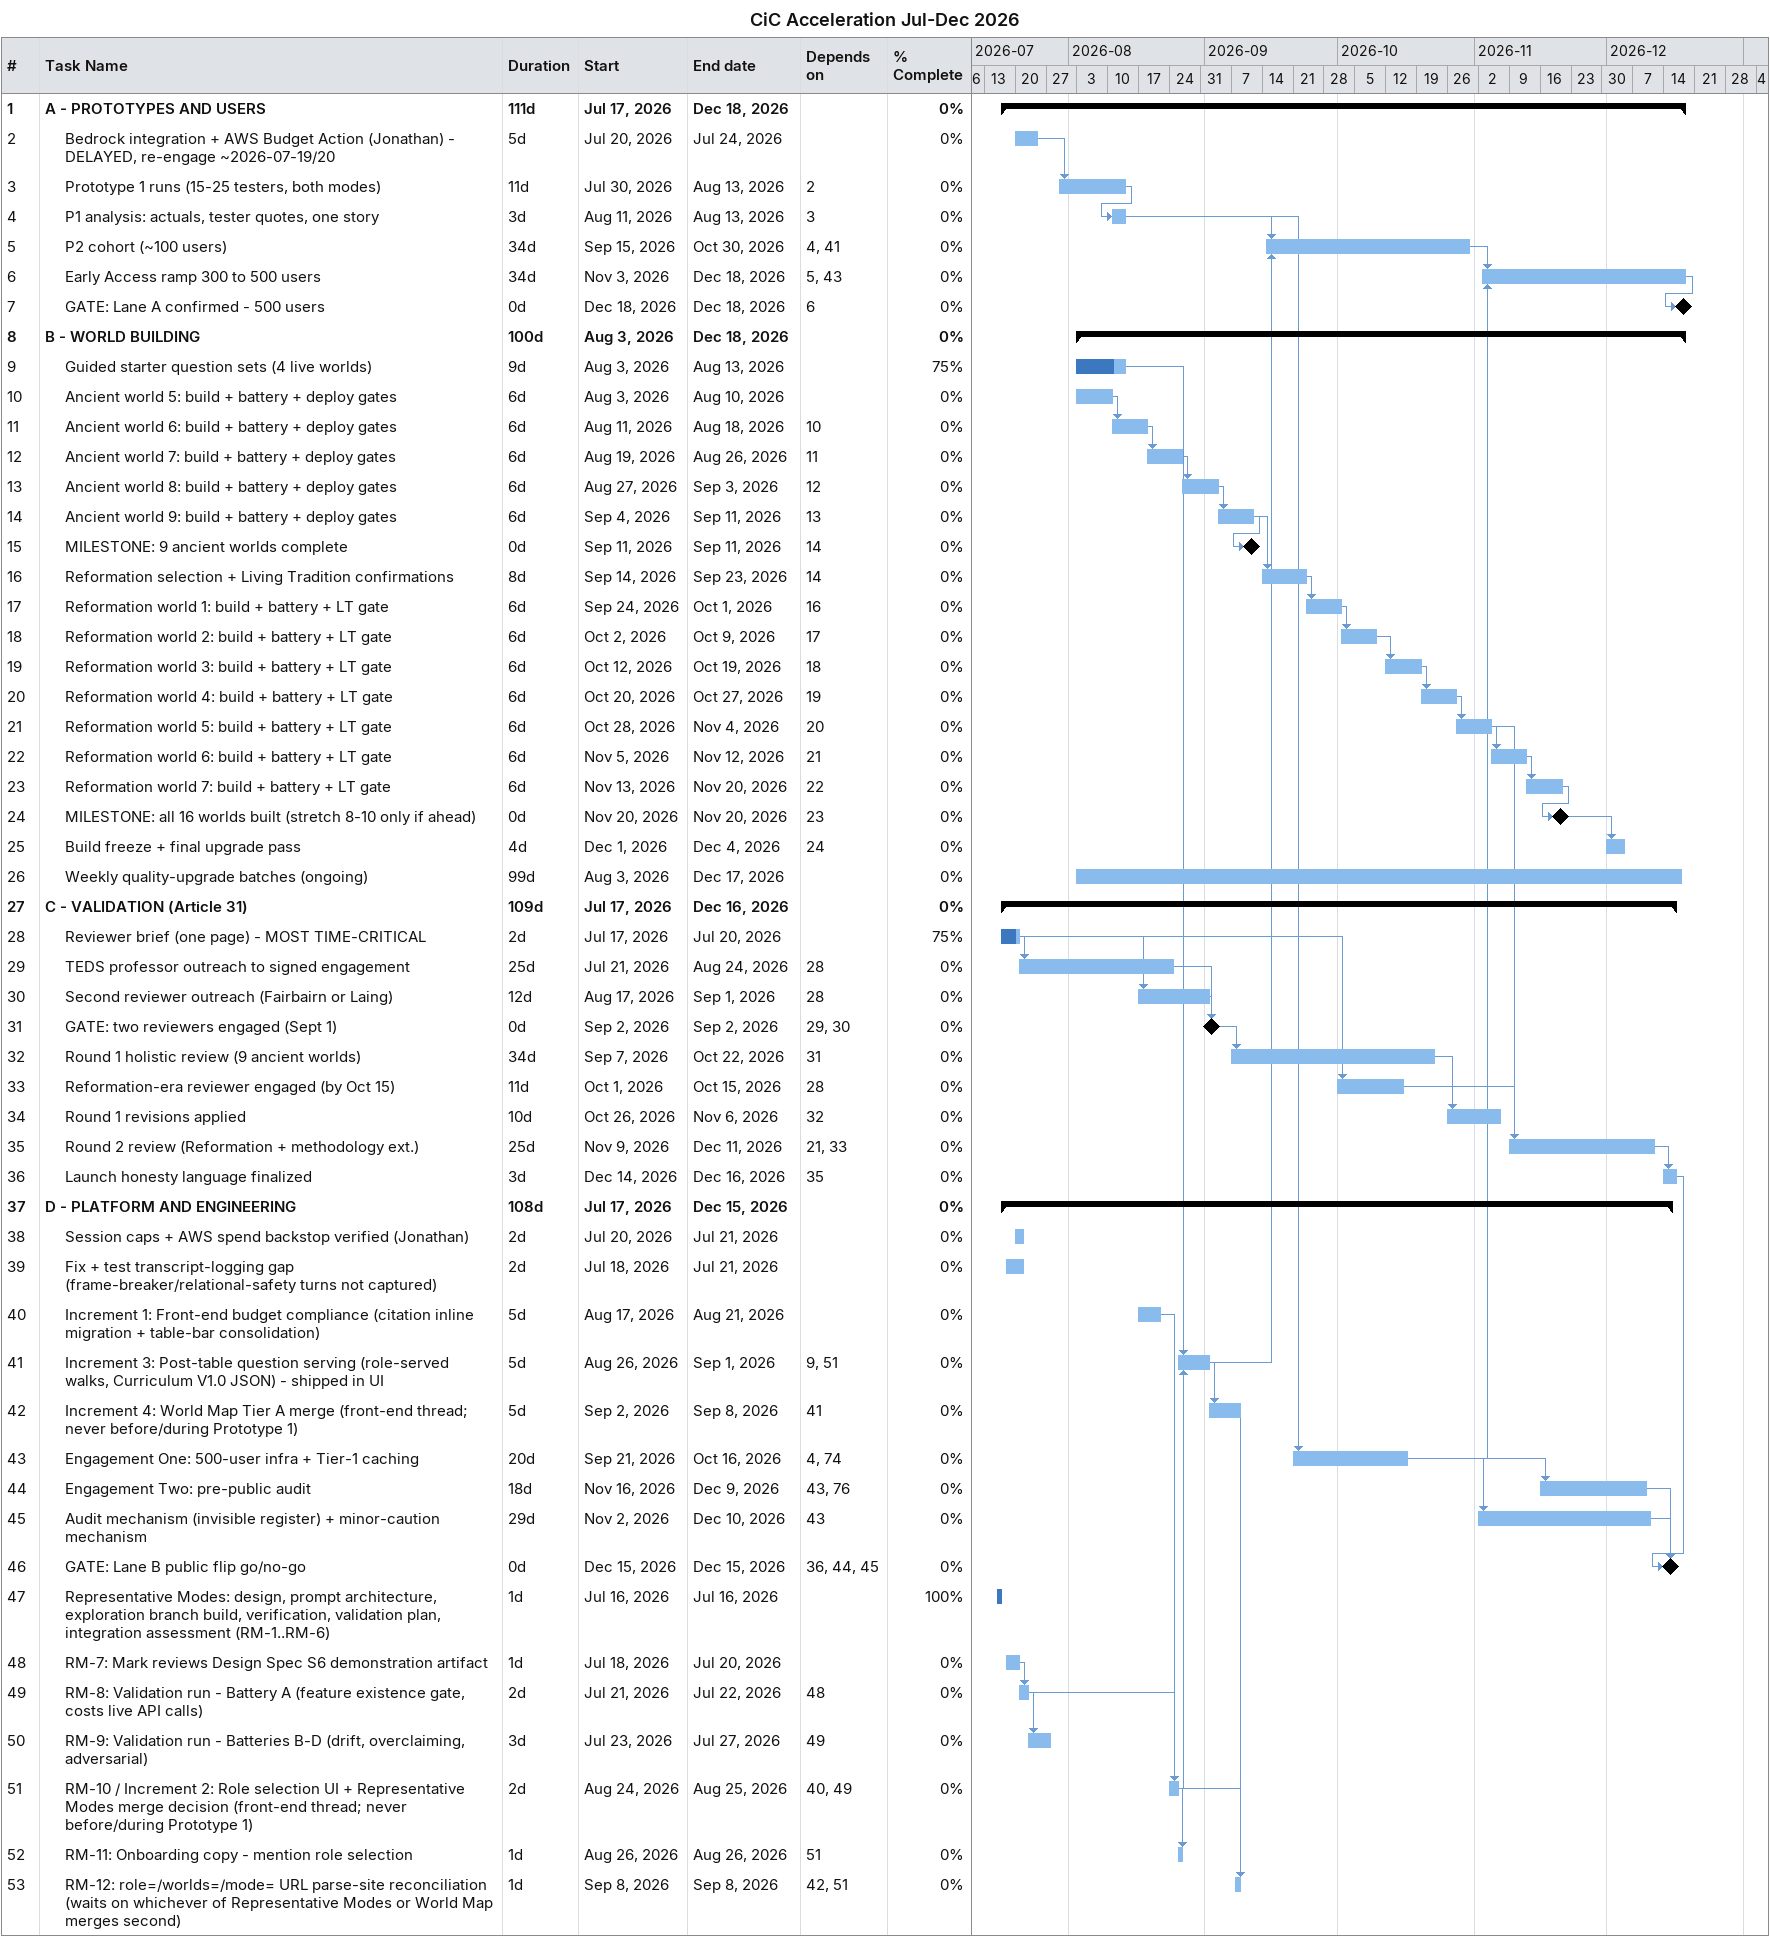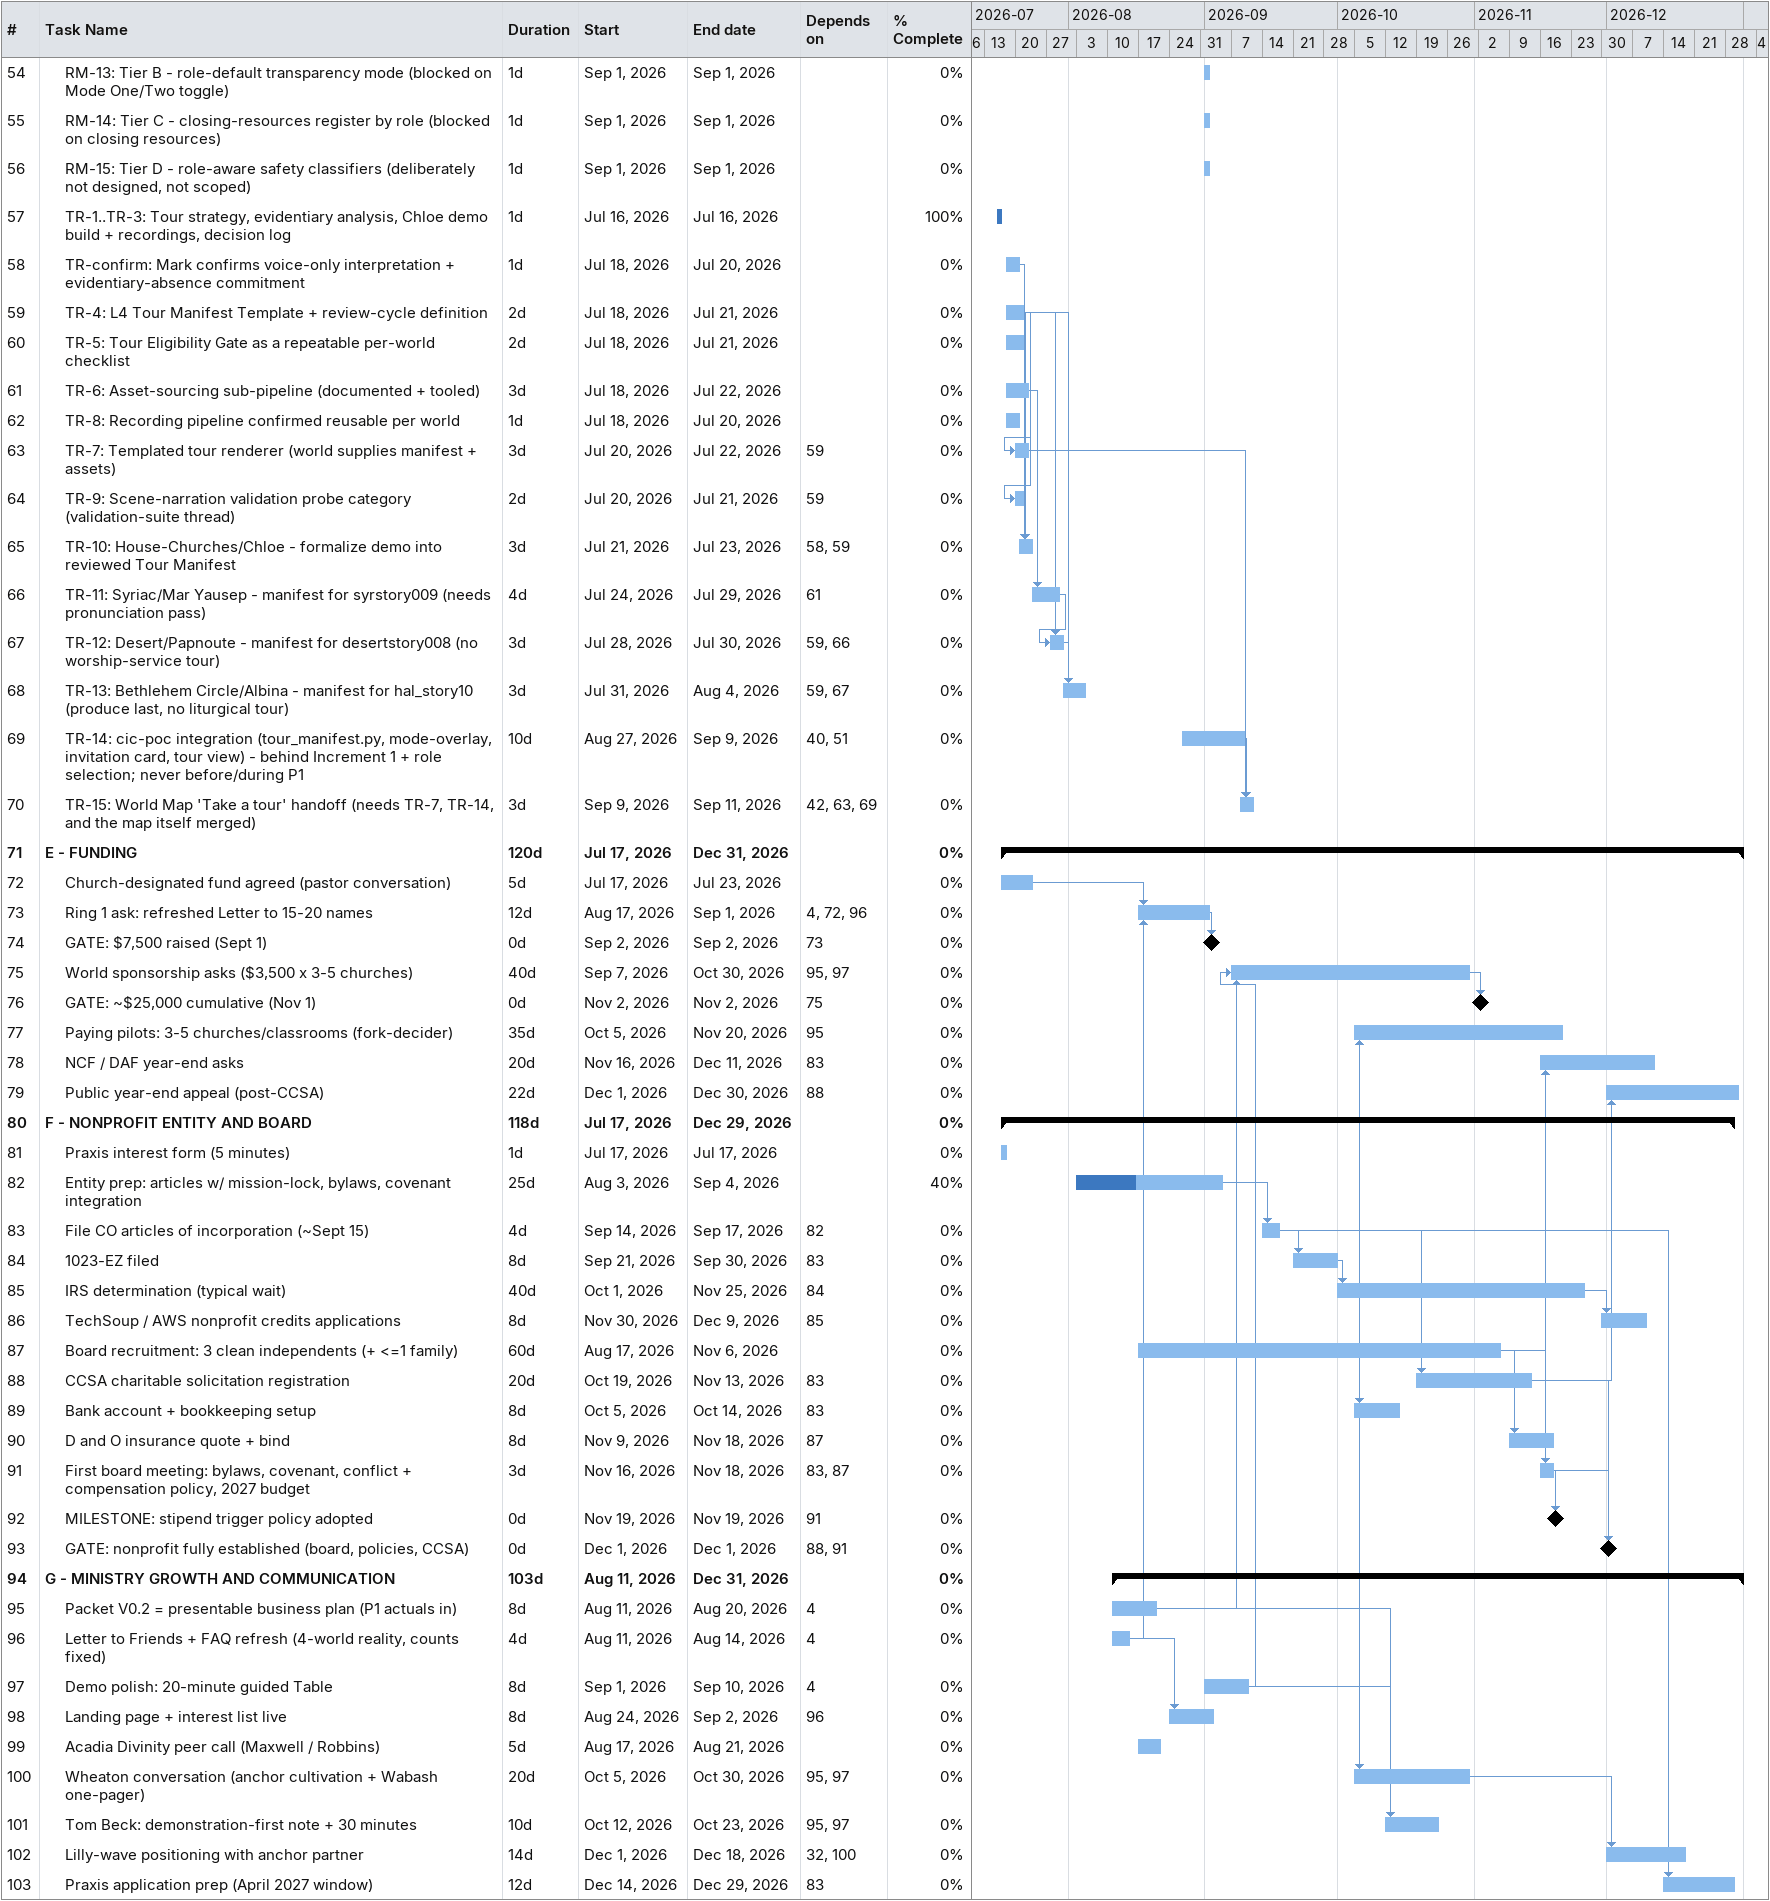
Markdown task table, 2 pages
CiC Acceleration Jul-Dec 2026

| ID | Level | Task | Duration | Start | Finish | Predecessors | % complete |
|---|---|---|---|---|---|---|---|
| 1 | 1 | **A - PROTOTYPES AND USERS** | 111d | 2026-07-17 | 2026-12-18 |  | 0 |
| 2 | 2 | Bedrock integration + AWS Budget Action (Jonathan) - DELAYED, re-engage ~2026-07-19/20 | 5d | 2026-07-20 | 2026-07-24 |  | 0 |
| 3 | 2 | Prototype 1 runs (15-25 testers, both modes) | 11d | 2026-07-30 | 2026-08-13 | 2 | 0 |
| 4 | 2 | P1 analysis: actuals, tester quotes, one story | 3d | 2026-08-11 | 2026-08-13 | 3 | 0 |
| 5 | 2 | P2 cohort (~100 users) | 34d | 2026-09-15 | 2026-10-30 | 4, 41 | 0 |
| 6 | 2 | Early Access ramp 300 to 500 users | 34d | 2026-11-03 | 2026-12-18 | 5, 43 | 0 |
| 7 | 2 | GATE: Lane A confirmed - 500 users | 0d | 2026-12-18 | 2026-12-18 | 6 | 0 |
| 8 | 1 | **B - WORLD BUILDING** | 100d | 2026-08-03 | 2026-12-18 |  | 0 |
| 9 | 2 | Guided starter question sets (4 live worlds) | 9d | 2026-08-03 | 2026-08-13 |  | 75 |
| 10 | 2 | Ancient world 5: build + battery + deploy gates | 6d | 2026-08-03 | 2026-08-10 |  | 0 |
| 11 | 2 | Ancient world 6: build + battery + deploy gates | 6d | 2026-08-11 | 2026-08-18 | 10 | 0 |
| 12 | 2 | Ancient world 7: build + battery + deploy gates | 6d | 2026-08-19 | 2026-08-26 | 11 | 0 |
| 13 | 2 | Ancient world 8: build + battery + deploy gates | 6d | 2026-08-27 | 2026-09-03 | 12 | 0 |
| 14 | 2 | Ancient world 9: build + battery + deploy gates | 6d | 2026-09-04 | 2026-09-11 | 13 | 0 |
| 15 | 2 | MILESTONE: 9 ancient worlds complete | 0d | 2026-09-11 | 2026-09-11 | 14 | 0 |
| 16 | 2 | Reformation selection + Living Tradition confirmations | 8d | 2026-09-14 | 2026-09-23 | 14 | 0 |
| 17 | 2 | Reformation world 1: build + battery + LT gate | 6d | 2026-09-24 | 2026-10-01 | 16 | 0 |
| 18 | 2 | Reformation world 2: build + battery + LT gate | 6d | 2026-10-02 | 2026-10-09 | 17 | 0 |
| 19 | 2 | Reformation world 3: build + battery + LT gate | 6d | 2026-10-12 | 2026-10-19 | 18 | 0 |
| 20 | 2 | Reformation world 4: build + battery + LT gate | 6d | 2026-10-20 | 2026-10-27 | 19 | 0 |
| 21 | 2 | Reformation world 5: build + battery + LT gate | 6d | 2026-10-28 | 2026-11-04 | 20 | 0 |
| 22 | 2 | Reformation world 6: build + battery + LT gate | 6d | 2026-11-05 | 2026-11-12 | 21 | 0 |
| 23 | 2 | Reformation world 7: build + battery + LT gate | 6d | 2026-11-13 | 2026-11-20 | 22 | 0 |
| 24 | 2 | MILESTONE: all 16 worlds built (stretch 8-10 only if ahead) | 0d | 2026-11-20 | 2026-11-20 | 23 | 0 |
| 25 | 2 | Build freeze + final upgrade pass | 4d | 2026-12-01 | 2026-12-04 | 24 | 0 |
| 26 | 2 | Weekly quality-upgrade batches (ongoing) | 99d | 2026-08-03 | 2026-12-17 |  | 0 |
| 27 | 1 | **C - VALIDATION (Article 31)** | 109d | 2026-07-17 | 2026-12-16 |  | 0 |
| 28 | 2 | Reviewer brief (one page) - MOST TIME-CRITICAL | 2d | 2026-07-17 | 2026-07-20 |  | 75 |
| 29 | 2 | TEDS professor outreach to signed engagement | 25d | 2026-07-21 | 2026-08-24 | 28 | 0 |
| 30 | 2 | Second reviewer outreach (Fairbairn or Laing) | 12d | 2026-08-17 | 2026-09-01 | 28 | 0 |
| 31 | 2 | GATE: two reviewers engaged (Sept 1) | 0d | 2026-09-02 | 2026-09-02 | 29, 30 | 0 |
| 32 | 2 | Round 1 holistic review (9 ancient worlds) | 34d | 2026-09-07 | 2026-10-22 | 31 | 0 |
| 33 | 2 | Reformation-era reviewer engaged (by Oct 15) | 11d | 2026-10-01 | 2026-10-15 | 28 | 0 |
| 34 | 2 | Round 1 revisions applied | 10d | 2026-10-26 | 2026-11-06 | 32 | 0 |
| 35 | 2 | Round 2 review (Reformation + methodology ext.) | 25d | 2026-11-09 | 2026-12-11 | 21, 33 | 0 |
| 36 | 2 | Launch honesty language finalized | 3d | 2026-12-14 | 2026-12-16 | 35 | 0 |
| 37 | 1 | **D - PLATFORM AND ENGINEERING** | 108d | 2026-07-17 | 2026-12-15 |  | 0 |
| 38 | 2 | Session caps + AWS spend backstop verified (Jonathan) | 2d | 2026-07-20 | 2026-07-21 |  | 0 |
| 39 | 2 | Fix + test transcript-logging gap (frame-breaker/relational-safety turns not captured) | 2d | 2026-07-18 | 2026-07-21 |  | 0 |
| 40 | 2 | Increment 1: Front-end budget compliance (citation inline migration + table-bar consolidation) | 5d | 2026-08-17 | 2026-08-21 |  | 0 |
| 41 | 2 | Increment 3: Post-table question serving (role-served walks, Curriculum V1.0 JSON) - shipped in UI | 5d | 2026-08-26 | 2026-09-01 | 9, 51 | 0 |
| 42 | 2 | Increment 4: World Map Tier A merge (front-end thread; never before/during Prototype 1) | 5d | 2026-09-02 | 2026-09-08 | 41 | 0 |
| 43 | 2 | Engagement One: 500-user infra + Tier-1 caching | 20d | 2026-09-21 | 2026-10-16 | 4, 74 | 0 |
| 44 | 2 | Engagement Two: pre-public audit | 18d | 2026-11-16 | 2026-12-09 | 43, 76 | 0 |
| 45 | 2 | Audit mechanism (invisible register) + minor-caution mechanism | 29d | 2026-11-02 | 2026-12-10 | 43 | 0 |
| 46 | 2 | GATE: Lane B public flip go/no-go | 0d | 2026-12-15 | 2026-12-15 | 36, 44, 45 | 0 |
| 47 | 2 | Representative Modes: design, prompt architecture, exploration branch build, verification, validation plan, integration assessment (RM-1..RM-6) | 1d | 2026-07-16 | 2026-07-16 |  | 100 |
| 48 | 2 | RM-7: Mark reviews Design Spec S6 demonstration artifact | 1d | 2026-07-18 | 2026-07-20 |  | 0 |
| 49 | 2 | RM-8: Validation run - Battery A (feature existence gate, costs live API calls) | 2d | 2026-07-21 | 2026-07-22 | 48 | 0 |
| 50 | 2 | RM-9: Validation run - Batteries B-D (drift, overclaiming, adversarial) | 3d | 2026-07-23 | 2026-07-27 | 49 | 0 |
| 51 | 2 | RM-10 / Increment 2: Role selection UI + Representative Modes merge decision (front-end thread; never before/during Prototype 1) | 2d | 2026-08-24 | 2026-08-25 | 40, 49 | 0 |
| 52 | 2 | RM-11: Onboarding copy - mention role selection | 1d | 2026-08-26 | 2026-08-26 | 51 | 0 |
| 53 | 2 | RM-12: role=/worlds=/mode= URL parse-site reconciliation (waits on whichever of Representative Modes or World Map merges second) | 1d | 2026-09-08 | 2026-09-08 | 42, 51 | 0 |
| 54 | 2 | RM-13: Tier B - role-default transparency mode (blocked on Mode One/Two toggle) | 1d | 2026-09-01 | 2026-09-01 |  | 0 |
| 55 | 2 | RM-14: Tier C - closing-resources register by role (blocked on closing resources) | 1d | 2026-09-01 | 2026-09-01 |  | 0 |
| 56 | 2 | RM-15: Tier D - role-aware safety classifiers (deliberately not designed, not scoped) | 1d | 2026-09-01 | 2026-09-01 |  | 0 |
| 57 | 2 | TR-1..TR-3: Tour strategy, evidentiary analysis, Chloe demo build + recordings, decision log | 1d | 2026-07-16 | 2026-07-16 |  | 100 |
| 58 | 2 | TR-confirm: Mark confirms voice-only interpretation + evidentiary-absence commitment | 1d | 2026-07-18 | 2026-07-20 |  | 0 |
| 59 | 2 | TR-4: L4 Tour Manifest Template + review-cycle definition | 2d | 2026-07-18 | 2026-07-21 |  | 0 |
| 60 | 2 | TR-5: Tour Eligibility Gate as a repeatable per-world checklist | 2d | 2026-07-18 | 2026-07-21 |  | 0 |
| 61 | 2 | TR-6: Asset-sourcing sub-pipeline (documented + tooled) | 3d | 2026-07-18 | 2026-07-22 |  | 0 |
| 62 | 2 | TR-8: Recording pipeline confirmed reusable per world | 1d | 2026-07-18 | 2026-07-20 |  | 0 |
| 63 | 2 | TR-7: Templated tour renderer (world supplies manifest + assets) | 3d | 2026-07-20 | 2026-07-22 | 59 | 0 |
| 64 | 2 | TR-9: Scene-narration validation probe category (validation-suite thread) | 2d | 2026-07-20 | 2026-07-21 | 59 | 0 |
| 65 | 2 | TR-10: House-Churches/Chloe - formalize demo into reviewed Tour Manifest | 3d | 2026-07-21 | 2026-07-23 | 58, 59 | 0 |
| 66 | 2 | TR-11: Syriac/Mar Yausep - manifest for syrstory009 (needs pronunciation pass) | 4d | 2026-07-24 | 2026-07-29 | 61 | 0 |
| 67 | 2 | TR-12: Desert/Papnoute - manifest for desertstory008 (no worship-service tour) | 3d | 2026-07-28 | 2026-07-30 | 59, 66 | 0 |
| 68 | 2 | TR-13: Bethlehem Circle/Albina - manifest for hal_story10 (produce last, no liturgical tour) | 3d | 2026-07-31 | 2026-08-04 | 59, 67 | 0 |
| 69 | 2 | TR-14: cic-poc integration (tour_manifest.py, mode-overlay, invitation card, tour view) - behind Increment 1 + role selection; never before/during P1 | 10d | 2026-08-27 | 2026-09-09 | 40, 51 | 0 |
| 70 | 2 | TR-15: World Map 'Take a tour' handoff (needs TR-7, TR-14, and the map itself merged) | 3d | 2026-09-09 | 2026-09-11 | 42, 63, 69 | 0 |
| 71 | 1 | **E - FUNDING** | 120d | 2026-07-17 | 2026-12-31 |  | 0 |
| 72 | 2 | Church-designated fund agreed (pastor conversation) | 5d | 2026-07-17 | 2026-07-23 |  | 0 |
| 73 | 2 | Ring 1 ask: refreshed Letter to 15-20 names | 12d | 2026-08-17 | 2026-09-01 | 4, 72, 96 | 0 |
| 74 | 2 | GATE: $7,500 raised (Sept 1) | 0d | 2026-09-02 | 2026-09-02 | 73 | 0 |
| 75 | 2 | World sponsorship asks ($3,500 x 3-5 churches) | 40d | 2026-09-07 | 2026-10-30 | 95, 97 | 0 |
| 76 | 2 | GATE: ~$25,000 cumulative (Nov 1) | 0d | 2026-11-02 | 2026-11-02 | 75 | 0 |
| 77 | 2 | Paying pilots: 3-5 churches/classrooms (fork-decider) | 35d | 2026-10-05 | 2026-11-20 | 95 | 0 |
| 78 | 2 | NCF / DAF year-end asks | 20d | 2026-11-16 | 2026-12-11 | 83 | 0 |
| 79 | 2 | Public year-end appeal (post-CCSA) | 22d | 2026-12-01 | 2026-12-30 | 88 | 0 |
| 80 | 1 | **F - NONPROFIT ENTITY AND BOARD** | 118d | 2026-07-17 | 2026-12-29 |  | 0 |
| 81 | 2 | Praxis interest form (5 minutes) | 1d | 2026-07-17 | 2026-07-17 |  | 0 |
| 82 | 2 | Entity prep: articles w/ mission-lock, bylaws, covenant integration | 25d | 2026-08-03 | 2026-09-04 |  | 40 |
| 83 | 2 | File CO articles of incorporation (~Sept 15) | 4d | 2026-09-14 | 2026-09-17 | 82 | 0 |
| 84 | 2 | 1023-EZ filed | 8d | 2026-09-21 | 2026-09-30 | 83 | 0 |
| 85 | 2 | IRS determination (typical wait) | 40d | 2026-10-01 | 2026-11-25 | 84 | 0 |
| 86 | 2 | TechSoup / AWS nonprofit credits applications | 8d | 2026-11-30 | 2026-12-09 | 85 | 0 |
| 87 | 2 | Board recruitment: 3 clean independents (+ <=1 family) | 60d | 2026-08-17 | 2026-11-06 |  | 0 |
| 88 | 2 | CCSA charitable solicitation registration | 20d | 2026-10-19 | 2026-11-13 | 83 | 0 |
| 89 | 2 | Bank account + bookkeeping setup | 8d | 2026-10-05 | 2026-10-14 | 83 | 0 |
| 90 | 2 | D and O insurance quote + bind | 8d | 2026-11-09 | 2026-11-18 | 87 | 0 |
| 91 | 2 | First board meeting: bylaws, covenant, conflict + compensation policy, 2027 budget | 3d | 2026-11-16 | 2026-11-18 | 83, 87 | 0 |
| 92 | 2 | MILESTONE: stipend trigger policy adopted | 0d | 2026-11-19 | 2026-11-19 | 91 | 0 |
| 93 | 2 | GATE: nonprofit fully established (board, policies, CCSA) | 0d | 2026-12-01 | 2026-12-01 | 88, 91 | 0 |
| 94 | 1 | **G - MINISTRY GROWTH AND COMMUNICATION** | 103d | 2026-08-11 | 2026-12-31 |  | 0 |
| 95 | 2 | Packet V0.2 = presentable business plan (P1 actuals in) | 8d | 2026-08-11 | 2026-08-20 | 4 | 0 |
| 96 | 2 | Letter to Friends + FAQ refresh (4-world reality, counts fixed) | 4d | 2026-08-11 | 2026-08-14 | 4 | 0 |
| 97 | 2 | Demo polish: 20-minute guided Table | 8d | 2026-09-01 | 2026-09-10 | 4 | 0 |
| 98 | 2 | Landing page + interest list live | 8d | 2026-08-24 | 2026-09-02 | 96 | 0 |
| 99 | 2 | Acadia Divinity peer call (Maxwell / Robbins) | 5d | 2026-08-17 | 2026-08-21 |  | 0 |
| 100 | 2 | Wheaton conversation (anchor cultivation + Wabash one-pager) | 20d | 2026-10-05 | 2026-10-30 | 95, 97 | 0 |
| 101 | 2 | Tom Beck: demonstration-first note + 30 minutes | 10d | 2026-10-12 | 2026-10-23 | 95, 97 | 0 |
| 102 | 2 | Lilly-wave positioning with anchor partner | 14d | 2026-12-01 | 2026-12-18 | 32, 100 | 0 |
| 103 | 2 | Praxis application prep (April 2027 window) | 12d | 2026-12-14 | 2026-12-29 | 83 | 0 |
